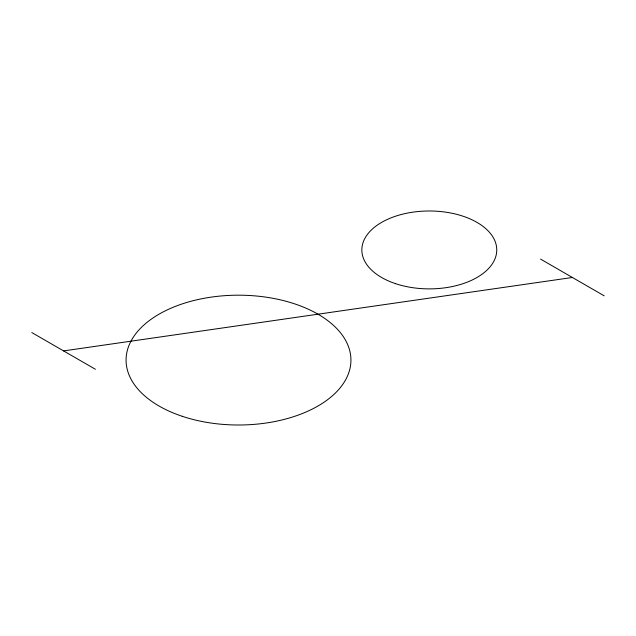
<?xml version="1.0" encoding="UTF-8"?>
<svg xmlns="http://www.w3.org/2000/svg" width="636" height="636" viewBox="0 0 636 636"><rect width="100%" height="100%" fill="white"/><g stroke="black" fill="none" stroke-linecap="round" stroke-linejoin="round"><path stroke-width="0.95" d="M63.6 350.913L572.4 277.479M540.6 259.122L604.2 295.835M31.8 332.556L95.4 369.278M182.286 416.31A112.429 64.912 0 0 0 350.929 360.095A112.429 64.912 0 0 0 182.286 303.881A112.429 64.912 0 0 0 182.286 416.31M395.568 283.664A67.456 38.947 0 0 0 496.756 249.94A67.456 38.947 0 0 0 395.568 216.208A67.456 38.947 0 0 0 395.568 283.664"/></g></svg>
